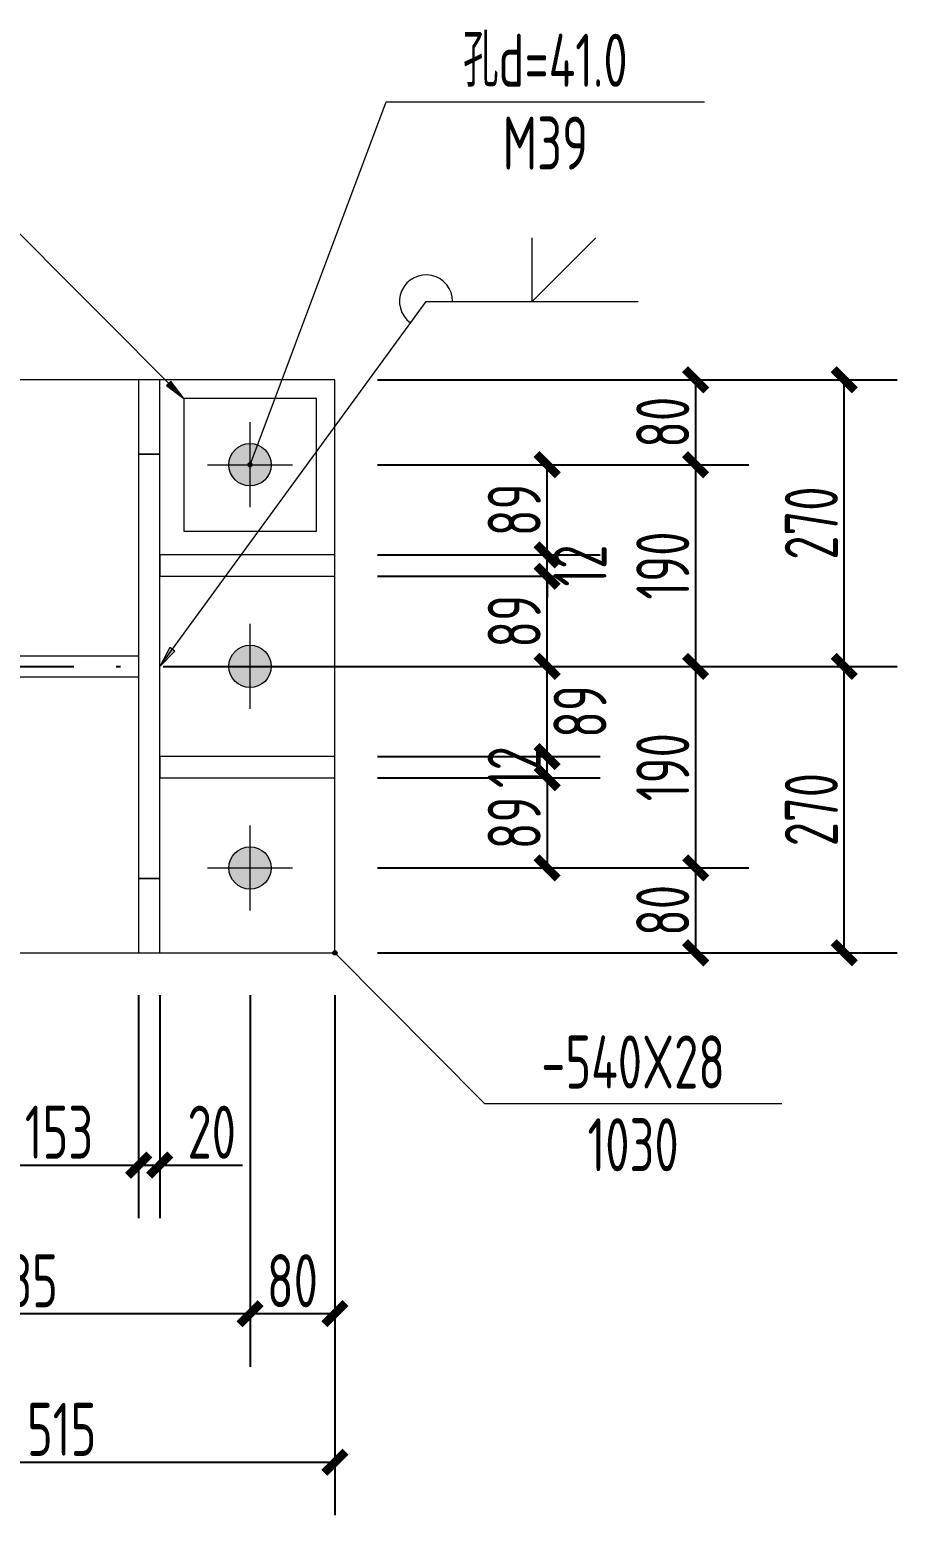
# Model space of a CAD drawing. Extents: x 95752 to 843522, y -411933 to 75567.
# Drawn here: x 225816 to 229904, y -61830 to -54830 of the extents above; entities that cross this region are included whole.
import ezdxf
from ezdxf.enums import TextEntityAlignment as Align

# ---------------------------------------------------------------- set-up
doc = ezdxf.new("R2010")
doc.units = 0
doc.header["$LTSCALE"] = 1000
doc.header["$MEASUREMENT"] = 0
doc.linetypes.add('DOTE', pattern=[2.42, 2, -0.2, 0.02, -0.2])
for name, color, linetype, lineweight in [('10', 7, 'Continuous', 18), ('20', 2, 'Continuous', 20), ('尺寸标注', 9, 'Continuous', 18), ('焊缝标注', 9, 'Continuous', 18), ('螺栓孔标注', 9, 'Continuous', 18), ('钢板标注', 9, 'Continuous', 18)]:
    doc.layers.add(name, color=color, linetype=linetype, lineweight=lineweight)
doc.layers.add('DOTE', color=1, linetype='Continuous')
doc.styles.add('FromPkpm', font='Pkpmeng', dxfattribs={"width": 0.7, "bigfont": 'Pkpmchn'})
doc.dimstyles.new('Pkpm_1.00', dxfattribs={"dimtxt": 250, "dimasz": 100, "dimexe": 250, "dimexo": 0.0625, "dimgap": 30, "dimtad": 1, "dimdec": 0, "dimrnd": 5, "dimzin": 0, "dimdsep": 46, "dimtxsty": 'FromPkpm', "dimblk1": 'ARCHTICK', "dimblk2": 'ARCHTICK', "dimsah": 1, "dimcen": 0.09, "dimadec": 0, "dimazin": 0, "dimtfac": 1, "dimtdec": 0, "dimtix": 1, "dimtmove": 2, "dimatfit": 1, "dimfxl": 1, "dimtolj": 1, "dimtzin": 0, "dimarcsym": 0})

# ---------------------------------------------------------------- blocks, each defined once
blk = doc.blocks.new('_ArchTick')
at = {"color": 0, "linetype": 'ByBlock', "const_width": 0.4}
blk.add_lwpolyline([(-0.5, -0.5), (0.5, 0.5)], dxfattribs=at)
blk = doc.blocks.new('*D411')
at = {"layer": 'Defpoints', "color": 0, "linetype": 'Continuous', "transparency": 16777216}
for p in [(225579.3, -59180), (226329.3, -59180), (226329.3, -60180)]:
    blk.add_point(p, dxfattribs=at)
at = {"layer": '尺寸标注', "color": 0, "linetype": 'Continuous', "lineweight": -2, "transparency": 16777216}
for p, q in [((225579.3, -59380), (225579.3, -60430)), ((226329.3, -59380), (226329.3, -60430)), ((225579.3, -60180), (226329.3, -60180))]:
    blk.add_line(p, q, dxfattribs=at)
at = {"layer": '尺寸标注', "color": 0, "linetype": 'Continuous', "lineweight": -2, "transparency": 16777216, "xscale": 100, "yscale": 100, "zscale": 100, "rotation": 180}
blk.add_blockref('_ArchTick', (225579.3, -60180), dxfattribs=at)
at = {"layer": '尺寸标注', "color": 0, "linetype": 'Continuous', "lineweight": -2, "transparency": 16777216, "xscale": 100, "yscale": 100, "zscale": 100}
blk.add_blockref('_ArchTick', (226329.3, -60180), dxfattribs=at)
at = {"layer": '尺寸标注', "color": 0, "linetype": 'Continuous', "lineweight": 18, "transparency": 16777216, "insert": (225954.3, -60025), "char_height": 250, "attachment_point": 5, "style": 'FromPkpm'}
blk.add_mtext('\\A1;153', dxfattribs=at)
blk = doc.blocks.new('*D412')
at = {"layer": 'Defpoints', "color": 0, "linetype": 'Continuous', "transparency": 16777216}
for p in [(226329.3, -59180), (226429.3, -59180), (226429.3, -60180)]:
    blk.add_point(p, dxfattribs=at)
at = {"layer": '尺寸标注', "color": 0, "linetype": 'Continuous', "lineweight": -2, "transparency": 16777216}
for p, q in [((226329.3, -59380), (226329.3, -60430)), ((226429.3, -59380), (226429.3, -60430)), ((226329.3, -60180), (226429.3, -60180)), ((226429.3, -60180), (226818.2, -60180))]:
    blk.add_line(p, q, dxfattribs=at)
at = {"layer": '尺寸标注', "color": 0, "linetype": 'Continuous', "lineweight": -2, "transparency": 16777216, "xscale": 100, "yscale": 100, "zscale": 100, "rotation": 180}
blk.add_blockref('_ArchTick', (226329.3, -60180), dxfattribs=at)
at = {"layer": '尺寸标注', "color": 0, "linetype": 'Continuous', "lineweight": -2, "transparency": 16777216, "xscale": 100, "yscale": 100, "zscale": 100}
blk.add_blockref('_ArchTick', (226429.3, -60180), dxfattribs=at)
at = {"layer": '尺寸标注', "color": 0, "linetype": 'Continuous', "lineweight": 18, "transparency": 16777216, "insert": (226673.8, -60025), "char_height": 250, "attachment_point": 5, "style": 'FromPkpm'}
blk.add_mtext('\\A1;20', dxfattribs=at)
blk = doc.blocks.new('*D415')
at = {"layer": 'Defpoints', "color": 0, "linetype": 'Continuous', "transparency": 16777216}
for p in [(224679.3, -59180), (226854.3, -59180), (226854.3, -60880)]:
    blk.add_point(p, dxfattribs=at)
at = {"layer": '尺寸标注', "color": 0, "linetype": 'Continuous', "lineweight": -2, "transparency": 16777216}
for p, q in [((224679.3, -59380), (224679.3, -61130)), ((226854.3, -59380), (226854.3, -61130)), ((224679.3, -60880), (226854.3, -60880))]:
    blk.add_line(p, q, dxfattribs=at)
at = {"layer": '尺寸标注', "color": 0, "linetype": 'Continuous', "lineweight": -2, "transparency": 16777216, "xscale": 100, "yscale": 100, "zscale": 100, "rotation": 180}
blk.add_blockref('_ArchTick', (224679.3, -60880), dxfattribs=at)
at = {"layer": '尺寸标注', "color": 0, "linetype": 'Continuous', "lineweight": -2, "transparency": 16777216, "xscale": 100, "yscale": 100, "zscale": 100}
blk.add_blockref('_ArchTick', (226854.3, -60880), dxfattribs=at)
at = {"layer": '尺寸标注', "color": 0, "linetype": 'Continuous', "lineweight": 18, "transparency": 16777216, "insert": (225766.8, -60725), "char_height": 250, "attachment_point": 5, "style": 'FromPkpm'}
blk.add_mtext('\\A1;435', dxfattribs=at)
blk = doc.blocks.new('*D416')
at = {"layer": 'Defpoints', "color": 0, "linetype": 'Continuous', "transparency": 16777216}
for p in [(226854.3, -59180), (227254.3, -59180), (227254.3, -60880)]:
    blk.add_point(p, dxfattribs=at)
at = {"layer": '尺寸标注', "color": 0, "linetype": 'Continuous', "lineweight": -2, "transparency": 16777216}
for p, q in [((226854.3, -59380), (226854.3, -61130)), ((227254.3, -59380), (227254.3, -61130)), ((226854.3, -60880), (227254.3, -60880))]:
    blk.add_line(p, q, dxfattribs=at)
at = {"layer": '尺寸标注', "color": 0, "linetype": 'Continuous', "lineweight": -2, "transparency": 16777216, "xscale": 100, "yscale": 100, "zscale": 100, "rotation": 180}
blk.add_blockref('_ArchTick', (226854.3, -60880), dxfattribs=at)
at = {"layer": '尺寸标注', "color": 0, "linetype": 'Continuous', "lineweight": -2, "transparency": 16777216, "xscale": 100, "yscale": 100, "zscale": 100}
blk.add_blockref('_ArchTick', (227254.3, -60880), dxfattribs=at)
at = {"layer": '尺寸标注', "color": 0, "linetype": 'Continuous', "lineweight": 18, "transparency": 16777216, "insert": (227054.3, -60725), "char_height": 250, "attachment_point": 5, "style": 'FromPkpm'}
blk.add_mtext('\\A1;80', dxfattribs=at)
blk = doc.blocks.new('*D418')
at = {"layer": 'Defpoints', "color": 0, "linetype": 'Continuous', "transparency": 16777216}
for p in [(224679.3, -59180), (227254.3, -59180), (227254.3, -61580)]:
    blk.add_point(p, dxfattribs=at)
at = {"layer": '尺寸标注', "color": 0, "linetype": 'Continuous', "lineweight": -2, "transparency": 16777216}
for p, q in [((224679.3, -59380), (224679.3, -61830)), ((227254.3, -59380), (227254.3, -61830)), ((224679.3, -61580), (227254.3, -61580))]:
    blk.add_line(p, q, dxfattribs=at)
at = {"layer": '尺寸标注', "color": 0, "linetype": 'Continuous', "lineweight": -2, "transparency": 16777216, "xscale": 100, "yscale": 100, "zscale": 100, "rotation": 180}
blk.add_blockref('_ArchTick', (224679.3, -61580), dxfattribs=at)
at = {"layer": '尺寸标注', "color": 0, "linetype": 'Continuous', "lineweight": -2, "transparency": 16777216, "xscale": 100, "yscale": 100, "zscale": 100}
blk.add_blockref('_ArchTick', (227254.3, -61580), dxfattribs=at)
at = {"layer": '尺寸标注', "color": 0, "linetype": 'Continuous', "lineweight": 18, "transparency": 16777216, "insert": (225966.8, -61425), "char_height": 250, "attachment_point": 5, "style": 'FromPkpm'}
blk.add_mtext('\\A1;515', dxfattribs=at)
blk = doc.blocks.new('*D419')
at = {"layer": 'Defpoints', "color": 0, "linetype": 'Continuous', "transparency": 16777216}
for p in [(227254.3, -58355), (228254.3, -58355), (227254.3, -58780)]:
    blk.add_point(p, dxfattribs=at)
at = {"layer": '尺寸标注', "color": 0, "linetype": 'Continuous', "lineweight": -2, "transparency": 16777216}
for p, q in [((227454.3, -58355), (228504.3, -58355)), ((228254.3, -58355), (228254.3, -58780)), ((227454.3, -58780), (228504.3, -58780))]:
    blk.add_line(p, q, dxfattribs=at)
at = {"layer": '尺寸标注', "color": 0, "linetype": 'Continuous', "lineweight": -2, "transparency": 16777216, "xscale": 100, "yscale": 100, "zscale": 100}
for p, rotation in [((228254.3, -58355), 90), ((228254.3, -58780), 270)]:
    blk.add_blockref('_ArchTick', p, dxfattribs=dict(at, rotation=rotation))
at = {"layer": '尺寸标注', "color": 0, "linetype": 'Continuous', "lineweight": 18, "transparency": 16777216, "insert": (228099.3, -58567.5), "char_height": 250, "attachment_point": 5, "rotation": 90, "style": 'FromPkpm'}
blk.add_mtext('\\A1;89', dxfattribs=at)
blk = doc.blocks.new('*D420')
at = {"layer": 'Defpoints', "color": 0, "linetype": 'Continuous', "transparency": 16777216}
for p in [(227254.3, -58255), (228254.3, -58255), (227254.3, -58355)]:
    blk.add_point(p, dxfattribs=at)
at = {"layer": '尺寸标注', "color": 0, "linetype": 'Continuous', "lineweight": -2, "transparency": 16777216}
for p, q in [((228254.3, -58255), (228254.3, -58155)), ((227454.3, -58255), (228504.3, -58255)), ((228254.3, -58355), (228254.3, -58255)), ((227454.3, -58355), (228504.3, -58355)), ((228254.3, -58355), (228254.3, -58455))]:
    blk.add_line(p, q, dxfattribs=at)
at = {"layer": '尺寸标注', "color": 0, "linetype": 'Continuous', "lineweight": -2, "transparency": 16777216, "xscale": 100, "yscale": 100, "zscale": 100}
for p, rotation in [((228254.3, -58255), 270), ((228254.3, -58355), 90)]:
    blk.add_blockref('_ArchTick', p, dxfattribs=dict(at, rotation=rotation))
at = {"layer": '尺寸标注', "color": 0, "linetype": 'Continuous', "lineweight": 18, "transparency": 16777216, "insert": (228099.3, -58305), "char_height": 250, "attachment_point": 5, "rotation": 90, "style": 'FromPkpm'}
blk.add_mtext('\\A1;12', dxfattribs=at)
blk = doc.blocks.new('*D421')
at = {"layer": 'Defpoints', "color": 0, "linetype": 'Continuous', "transparency": 16777216}
for p in [(227254.3, -57830), (228254.3, -57830), (227254.3, -58255)]:
    blk.add_point(p, dxfattribs=at)
at = {"layer": '尺寸标注', "color": 0, "linetype": 'Continuous', "lineweight": -2, "transparency": 16777216}
for p, q in [((227454.3, -57830), (228504.3, -57830)), ((228254.3, -58255), (228254.3, -57830)), ((227454.3, -58255), (228504.3, -58255))]:
    blk.add_line(p, q, dxfattribs=at)
at = {"layer": '尺寸标注', "color": 0, "linetype": 'Continuous', "lineweight": -2, "transparency": 16777216, "xscale": 100, "yscale": 100, "zscale": 100}
for p, rotation in [((228254.3, -57830), 90), ((228254.3, -58255), 270)]:
    blk.add_blockref('_ArchTick', p, dxfattribs=dict(at, rotation=rotation))
at = {"layer": '尺寸标注', "color": 0, "linetype": 'Continuous', "lineweight": 18, "transparency": 16777216, "insert": (228409.3, -58042.5), "char_height": 250, "attachment_point": 5, "rotation": 90, "style": 'FromPkpm'}
blk.add_mtext('\\A1;89', dxfattribs=at)
blk = doc.blocks.new('*D422')
at = {"layer": 'Defpoints', "color": 0, "linetype": 'Continuous', "transparency": 16777216}
for p in [(227254.3, -57405), (228254.3, -57405), (227254.3, -57830)]:
    blk.add_point(p, dxfattribs=at)
at = {"layer": '尺寸标注', "color": 0, "linetype": 'Continuous', "lineweight": -2, "transparency": 16777216}
for p, q in [((227454.3, -57405), (228504.3, -57405)), ((228254.3, -57830), (228254.3, -57405)), ((227454.3, -57830), (228504.3, -57830))]:
    blk.add_line(p, q, dxfattribs=at)
at = {"layer": '尺寸标注', "color": 0, "linetype": 'Continuous', "lineweight": -2, "transparency": 16777216, "xscale": 100, "yscale": 100, "zscale": 100}
for p, rotation in [((228254.3, -57405), 90), ((228254.3, -57830), 270)]:
    blk.add_blockref('_ArchTick', p, dxfattribs=dict(at, rotation=rotation))
at = {"layer": '尺寸标注', "color": 0, "linetype": 'Continuous', "lineweight": 18, "transparency": 16777216, "insert": (228099.3, -57617.5), "char_height": 250, "attachment_point": 5, "rotation": 90, "style": 'FromPkpm'}
blk.add_mtext('\\A1;89', dxfattribs=at)
blk = doc.blocks.new('*D423')
at = {"layer": 'Defpoints', "color": 0, "linetype": 'Continuous', "transparency": 16777216}
for p in [(227254.3, -57305), (228254.3, -57305), (227254.3, -57405)]:
    blk.add_point(p, dxfattribs=at)
at = {"layer": '尺寸标注', "color": 0, "linetype": 'Continuous', "lineweight": -2, "transparency": 16777216}
for p, q in [((228254.3, -57305), (228254.3, -57205)), ((227454.3, -57305), (228504.3, -57305)), ((228254.3, -57405), (228254.3, -57305)), ((227454.3, -57405), (228504.3, -57405)), ((228254.3, -57405), (228254.3, -57505))]:
    blk.add_line(p, q, dxfattribs=at)
at = {"layer": '尺寸标注', "color": 0, "linetype": 'Continuous', "lineweight": -2, "transparency": 16777216, "xscale": 100, "yscale": 100, "zscale": 100}
for p, rotation in [((228254.3, -57305), 270), ((228254.3, -57405), 90)]:
    blk.add_blockref('_ArchTick', p, dxfattribs=dict(at, rotation=rotation))
at = {"layer": '尺寸标注', "color": 0, "linetype": 'Continuous', "lineweight": 18, "transparency": 16777216, "insert": (228409.3, -57355), "char_height": 250, "attachment_point": 5, "rotation": 90, "style": 'FromPkpm'}
blk.add_mtext('\\A1;12', dxfattribs=at)
blk = doc.blocks.new('*D424')
at = {"layer": 'Defpoints', "color": 0, "linetype": 'Continuous', "transparency": 16777216}
for p in [(227254.3, -56880), (228254.3, -56880), (227254.3, -57305)]:
    blk.add_point(p, dxfattribs=at)
at = {"layer": '尺寸标注', "color": 0, "linetype": 'Continuous', "lineweight": -2, "transparency": 16777216}
for p, q in [((227454.3, -56880), (228504.3, -56880)), ((228254.3, -57305), (228254.3, -56880)), ((227454.3, -57305), (228504.3, -57305))]:
    blk.add_line(p, q, dxfattribs=at)
at = {"layer": '尺寸标注', "color": 0, "linetype": 'Continuous', "lineweight": -2, "transparency": 16777216, "xscale": 100, "yscale": 100, "zscale": 100}
for p, rotation in [((228254.3, -56880), 90), ((228254.3, -57305), 270)]:
    blk.add_blockref('_ArchTick', p, dxfattribs=dict(at, rotation=rotation))
at = {"layer": '尺寸标注', "color": 0, "linetype": 'Continuous', "lineweight": 18, "transparency": 16777216, "insert": (228099.3, -57092.5), "char_height": 250, "attachment_point": 5, "rotation": 90, "style": 'FromPkpm'}
blk.add_mtext('\\A1;89', dxfattribs=at)
blk = doc.blocks.new('*D425')
at = {"layer": 'Defpoints', "color": 0, "linetype": 'Continuous', "transparency": 16777216}
for p in [(227254.3, -58780), (228954.3, -58780), (227254.3, -59180)]:
    blk.add_point(p, dxfattribs=at)
at = {"layer": '尺寸标注', "color": 0, "linetype": 'Continuous', "lineweight": -2, "transparency": 16777216}
for p, q in [((227454.3, -58780), (229204.3, -58780)), ((228954.3, -59180), (228954.3, -58780)), ((227454.3, -59180), (229204.3, -59180))]:
    blk.add_line(p, q, dxfattribs=at)
at = {"layer": '尺寸标注', "color": 0, "linetype": 'Continuous', "lineweight": -2, "transparency": 16777216, "xscale": 100, "yscale": 100, "zscale": 100}
for p, rotation in [((228954.3, -58780), 90), ((228954.3, -59180), 270)]:
    blk.add_blockref('_ArchTick', p, dxfattribs=dict(at, rotation=rotation))
at = {"layer": '尺寸标注', "color": 0, "linetype": 'Continuous', "lineweight": 18, "transparency": 16777216, "insert": (228799.3, -58980), "char_height": 250, "attachment_point": 5, "rotation": 90, "style": 'FromPkpm'}
blk.add_mtext('\\A1;80', dxfattribs=at)
blk = doc.blocks.new('*D426')
at = {"layer": 'Defpoints', "color": 0, "linetype": 'Continuous', "transparency": 16777216}
for p in [(227254.3, -57830), (228954.3, -57830), (227254.3, -58780)]:
    blk.add_point(p, dxfattribs=at)
at = {"layer": '尺寸标注', "color": 0, "linetype": 'Continuous', "lineweight": -2, "transparency": 16777216}
for p, q in [((227454.3, -57830), (229204.3, -57830)), ((228954.3, -58780), (228954.3, -57830)), ((227454.3, -58780), (229204.3, -58780))]:
    blk.add_line(p, q, dxfattribs=at)
at = {"layer": '尺寸标注', "color": 0, "linetype": 'Continuous', "lineweight": -2, "transparency": 16777216, "xscale": 100, "yscale": 100, "zscale": 100}
for p, rotation in [((228954.3, -57830), 90), ((228954.3, -58780), 270)]:
    blk.add_blockref('_ArchTick', p, dxfattribs=dict(at, rotation=rotation))
at = {"layer": '尺寸标注', "color": 0, "linetype": 'Continuous', "lineweight": 18, "transparency": 16777216, "insert": (228799.3, -58305), "char_height": 250, "attachment_point": 5, "rotation": 90, "style": 'FromPkpm'}
blk.add_mtext('\\A1;190', dxfattribs=at)
blk = doc.blocks.new('*D427')
at = {"layer": 'Defpoints', "color": 0, "linetype": 'Continuous', "transparency": 16777216}
for p in [(227254.3, -56880), (228954.3, -56880), (227254.3, -57830)]:
    blk.add_point(p, dxfattribs=at)
at = {"layer": '尺寸标注', "color": 0, "linetype": 'Continuous', "lineweight": -2, "transparency": 16777216}
for p, q in [((227454.3, -56880), (229204.3, -56880)), ((228954.3, -57830), (228954.3, -56880)), ((227454.3, -57830), (229204.3, -57830))]:
    blk.add_line(p, q, dxfattribs=at)
at = {"layer": '尺寸标注', "color": 0, "linetype": 'Continuous', "lineweight": -2, "transparency": 16777216, "xscale": 100, "yscale": 100, "zscale": 100}
for p, rotation in [((228954.3, -56880), 90), ((228954.3, -57830), 270)]:
    blk.add_blockref('_ArchTick', p, dxfattribs=dict(at, rotation=rotation))
at = {"layer": '尺寸标注', "color": 0, "linetype": 'Continuous', "lineweight": 18, "transparency": 16777216, "insert": (228799.3, -57355), "char_height": 250, "attachment_point": 5, "rotation": 90, "style": 'FromPkpm'}
blk.add_mtext('\\A1;190', dxfattribs=at)
blk = doc.blocks.new('*D428')
at = {"layer": 'Defpoints', "color": 0, "linetype": 'Continuous', "transparency": 16777216}
for p in [(227254.3, -56480), (228954.3, -56480), (227254.3, -56880)]:
    blk.add_point(p, dxfattribs=at)
at = {"layer": '尺寸标注', "color": 0, "linetype": 'Continuous', "lineweight": -2, "transparency": 16777216}
for p, q in [((227454.3, -56480), (229204.3, -56480)), ((228954.3, -56880), (228954.3, -56480)), ((227454.3, -56880), (229204.3, -56880))]:
    blk.add_line(p, q, dxfattribs=at)
at = {"layer": '尺寸标注', "color": 0, "linetype": 'Continuous', "lineweight": -2, "transparency": 16777216, "xscale": 100, "yscale": 100, "zscale": 100}
for p, rotation in [((228954.3, -56480), 90), ((228954.3, -56880), 270)]:
    blk.add_blockref('_ArchTick', p, dxfattribs=dict(at, rotation=rotation))
at = {"layer": '尺寸标注', "color": 0, "linetype": 'Continuous', "lineweight": 18, "transparency": 16777216, "insert": (228799.3, -56680), "char_height": 250, "attachment_point": 5, "rotation": 90, "style": 'FromPkpm'}
blk.add_mtext('\\A1;80', dxfattribs=at)
blk = doc.blocks.new('*D429')
at = {"layer": 'Defpoints', "color": 0, "linetype": 'Continuous', "transparency": 16777216}
for p in [(227254.3, -57830), (229654.3, -57830), (227254.3, -59180)]:
    blk.add_point(p, dxfattribs=at)
at = {"layer": '尺寸标注', "color": 0, "linetype": 'Continuous', "lineweight": -2, "transparency": 16777216}
for p, q in [((227454.3, -57830), (229904.3, -57830)), ((229654.3, -59180), (229654.3, -57830)), ((227454.3, -59180), (229904.3, -59180))]:
    blk.add_line(p, q, dxfattribs=at)
at = {"layer": '尺寸标注', "color": 0, "linetype": 'Continuous', "lineweight": -2, "transparency": 16777216, "xscale": 100, "yscale": 100, "zscale": 100}
for p, rotation in [((229654.3, -57830), 90), ((229654.3, -59180), 270)]:
    blk.add_blockref('_ArchTick', p, dxfattribs=dict(at, rotation=rotation))
at = {"layer": '尺寸标注', "color": 0, "linetype": 'Continuous', "lineweight": 18, "transparency": 16777216, "insert": (229499.3, -58505), "char_height": 250, "attachment_point": 5, "rotation": 90, "style": 'FromPkpm'}
blk.add_mtext('\\A1;270', dxfattribs=at)
blk = doc.blocks.new('*D430')
at = {"layer": 'Defpoints', "color": 0, "linetype": 'Continuous', "transparency": 16777216}
for p in [(227254.3, -56480), (229654.3, -56480), (227254.3, -57830)]:
    blk.add_point(p, dxfattribs=at)
at = {"layer": '尺寸标注', "color": 0, "linetype": 'Continuous', "lineweight": -2, "transparency": 16777216}
for p, q in [((227454.3, -56480), (229904.3, -56480)), ((229654.3, -57830), (229654.3, -56480)), ((227454.3, -57830), (229904.3, -57830))]:
    blk.add_line(p, q, dxfattribs=at)
at = {"layer": '尺寸标注', "color": 0, "linetype": 'Continuous', "lineweight": -2, "transparency": 16777216, "xscale": 100, "yscale": 100, "zscale": 100}
for p, rotation in [((229654.3, -56480), 90), ((229654.3, -57830), 270)]:
    blk.add_blockref('_ArchTick', p, dxfattribs=dict(at, rotation=rotation))
at = {"layer": '尺寸标注', "color": 0, "linetype": 'Continuous', "lineweight": 18, "transparency": 16777216, "insert": (229499.3, -57155), "char_height": 250, "attachment_point": 5, "rotation": 90, "style": 'FromPkpm'}
blk.add_mtext('\\A1;270', dxfattribs=at)

msp = doc.modelspace()

# ---------------------------------------------------------------- hatches: boundary and pattern name
at = {"layer": '10'}
h = msp.add_hatch(color=1, dxfattribs=at)
edge = h.paths.add_edge_path()
edge.add_arc((226854.3, -56880), 100, 0, 360)
h = msp.add_hatch(color=1, dxfattribs=at)
edge = h.paths.add_edge_path()
edge.add_arc((226854.3, -57830), 100, 0, 360)
h = msp.add_hatch(color=1, dxfattribs=at)
edge = h.paths.add_edge_path()
edge.add_arc((226854.3, -58780), 100, 0, 360)
at = {"layer": '焊缝标注'}
for points in [[(226541.8, -56567.5), (226481.8, -56486.1), (226460.6, -56507.3)], [(226429.3, -57830), (226500.4, -57758.1), (226476.1, -57740.4)]]:
    msp.add_hatch(color=0, dxfattribs=at).paths.add_polyline_path(points)
at = {"layer": '螺栓孔标注'}
h = msp.add_hatch(color=0, dxfattribs=at)
edge = h.paths.add_edge_path()
edge.add_arc((226854.3, -56880), 10, 0, 360)
at = {"layer": '钢板标注'}
h = msp.add_hatch(color=0, dxfattribs=at)
edge = h.paths.add_edge_path()
edge.add_arc((227254.3, -59180), 10, 0, 360)

# ---------------------------------------------------------------- linework, layer by layer
at = {"layer": '10', "ltscale": 100}
for p, q in [((226854.3, -57080), (226854.3, -56680)), ((226654.3, -56880), (227054.3, -56880)), ((226854.3, -58030), (226854.3, -57630)), ((226654.3, -57830), (227054.3, -57830)), ((226854.3, -58980), (226854.3, -58580)), ((226654.3, -58780), (227054.3, -58780))]:
    msp.add_line(p, q, dxfattribs=at)
at = {"layer": '10', "color": 3, "ltscale": 100}
for points in [[(226429.3, -56830), (226329.3, -56830)], [(226329.3, -56830), (226329.3, -58830)], [(226429.3, -58830), (226429.3, -56830)], [(223029.3, -57780), (226329.3, -57780)], [(223029.3, -57880), (226329.3, -57880)], [(226329.3, -58830), (226429.3, -58830)]]:
    msp.add_lwpolyline(points, dxfattribs=at)
at = {"layer": '10', "color": 1, "ltscale": 100}
for centre in [(226854.3, -56880), (226854.3, -57830), (226854.3, -58780)]:
    msp.add_circle(centre, 100, dxfattribs=at)
at = {"layer": '20', "ltscale": 100}
for points in [[(227254.3, -56480), (222104.3, -56480)], [(226429.3, -56480), (226329.3, -56480)], [(226329.3, -56480), (226329.3, -56830)], [(226429.3, -56830), (226429.3, -56480)], [(227254.3, -59180), (227254.3, -56480)], [(227166.8, -56567.5), (226541.8, -56567.5)], [(226541.8, -56567.5), (226541.8, -57192.5)], [(227166.8, -57192.5), (227166.8, -56567.5)], [(226329.3, -56830), (226429.3, -56830)], [(226541.8, -57192.5), (227166.8, -57192.5)], [(227254.3, -57305), (226429.3, -57305)], [(226429.3, -57305), (226429.3, -57405)], [(227254.3, -57405), (227254.3, -57305)], [(226429.3, -57405), (227254.3, -57405)], [(227254.3, -58255), (226429.3, -58255)], [(226429.3, -58255), (226429.3, -58355)], [(227254.3, -58355), (227254.3, -58255)], [(226429.3, -58355), (227254.3, -58355)], [(226429.3, -58830), (226329.3, -58830)], [(226329.3, -58830), (226329.3, -59180)], [(226429.3, -59180), (226429.3, -58830)], [(222104.3, -59180), (227254.3, -59180)], [(226329.3, -59180), (226429.3, -59180)]]:
    msp.add_lwpolyline(points, dxfattribs=at)
at = {"layer": 'DOTE', "linetype": 'DOTE'}
msp.add_line((221604.3, -57830), (227754.3, -57830), dxfattribs=at)
at = {"layer": '焊缝标注', "color": 0, "lineweight": 18, "ltscale": 100}
for p, q in [((226541.8, -56567.5), (225553.1, -55576.4)), ((226429.3, -57830), (227683.8, -56110.2))]:
    msp.add_line(p, q, dxfattribs=at)
at = {"layer": '焊缝标注', "color": 0, "ltscale": 100}
for p, q in [((228183.8, -56110.2), (228183.8, -55810.2)), ((228183.8, -56110.2), (228483.8, -55810.2)), ((227683.8, -56110.2), (228683.8, -56110.2))]:
    msp.add_line(p, q, dxfattribs=at)
at = {"layer": '焊缝标注', "color": 0, "linetype": 'Continuous'}
for points in [[(226541.8, -56567.5), (226481.8, -56486.1), (226460.6, -56507.3)], [(226429.3, -57830), (226500.4, -57758.1), (226476.1, -57740.4)]]:
    msp.add_lwpolyline(points, close=True, dxfattribs=at)
at = {"layer": '焊缝标注', "color": 0, "ltscale": 100}
msp.add_arc((227683.8, -56110.2), 125, 0, 233.89267, dxfattribs=at)
at = {"layer": '螺栓孔标注', "color": 0, "ltscale": 100}
for p, q in [((226854.3, -56880), (227496.2, -55169.3)), ((227496.2, -55169.3), (228996.2, -55169.3))]:
    msp.add_line(p, q, dxfattribs=at)
msp.add_circle((226854.3, -56880), 10, dxfattribs=at)
at = {"layer": '钢板标注', "color": 0, "ltscale": 100}
for p, q in [((227254.3, -59180), (227959.5, -59889.1)), ((227959.5, -59889.1), (229359.5, -59889.1))]:
    msp.add_line(p, q, dxfattribs=at)
msp.add_circle((227254.3, -59180), 10, dxfattribs=at)

# ---------------------------------------------------------------- texts
at = {"layer": '螺栓孔标注', "color": 0, "style": 'FromPkpm', "width": 0.7}
msp.add_text('孔d=41.0', height=250, dxfattribs=at).set_placement((228246.2, -55099.3), align=Align.CENTER)
msp.add_text('M39', height=250, dxfattribs=at).set_placement((228246.2, -55239.3), align=Align.TOP_CENTER)
at = {"layer": '钢板标注', "color": 0, "style": 'FromPkpm', "width": 0.7}
msp.add_text('-540X28', height=250, dxfattribs=at).set_placement((228659.5, -59819.1), align=Align.CENTER)
msp.add_text('1030', height=250, dxfattribs=at).set_placement((228659.5, -59959.1), align=Align.TOP_CENTER)

# ---------------------------------------------------------------- dimensions: what is measured, and where the dimension line sits
at = {"layer": '尺寸标注', "color": 0, "linetype": 'Continuous', "lineweight": 18}
for base, p1, p2, text, override, picture, middle in [((228954.3, -56480), (227254.3, -56880), (227254.3, -56480), '80', {"dimexo": 200, "dimtad": 1, "dimjust": 0, "dimtih": 0, "dimtoh": 0, "dimtix": 1, "dimtmove": 0, "dimatfit": 3}, '*D428', (228799.3, -56680)), ((229654.3, -56480), (227254.3, -57830), (227254.3, -56480), '270', {"dimexo": 200, "dimtad": 1, "dimjust": 0, "dimtih": 0, "dimtoh": 0, "dimtix": 1, "dimtmove": 0, "dimatfit": 3}, '*D430', (229499.3, -57155)), ((228254.3, -56880), (227254.3, -57305), (227254.3, -56880), '89', {"dimexo": 200, "dimtad": 1, "dimjust": 2, "dimtih": 0, "dimtoh": 0, "dimtix": 0, "dimtmove": 0, "dimatfit": 3}, '*D424', (228099.3, -57092.5)), ((228954.3, -56880), (227254.3, -57830), (227254.3, -56880), '190', {"dimexo": 200, "dimtad": 1, "dimjust": 0, "dimtih": 0, "dimtoh": 0, "dimtix": 1, "dimtmove": 0, "dimatfit": 3}, '*D427', (228799.3, -57355)), ((228254.3, -57305), (227254.3, -57405), (227254.3, -57305), '12', {"dimexo": 200, "dimtad": 2, "dimjust": 0, "dimtih": 0, "dimtoh": 0, "dimtix": 1, "dimtmove": 0, "dimatfit": 3}, '*D423', (228409.3, -57355)), ((228254.3, -57405), (227254.3, -57830), (227254.3, -57405), '89', {"dimexo": 200, "dimtad": 1, "dimjust": 0, "dimtih": 0, "dimtoh": 0, "dimtix": 1, "dimtmove": 0, "dimatfit": 3}, '*D422', (228099.3, -57617.5)), ((228254.3, -57830), (227254.3, -58255), (227254.3, -57830), '89', {"dimexo": 200, "dimtad": 2, "dimjust": 0, "dimtih": 0, "dimtoh": 0, "dimtix": 1, "dimtmove": 0, "dimatfit": 3}, '*D421', (228409.3, -58042.5)), ((228954.3, -57830), (227254.3, -58780), (227254.3, -57830), '190', {"dimexo": 200, "dimtad": 1, "dimjust": 0, "dimtih": 0, "dimtoh": 0, "dimtix": 1, "dimtmove": 0, "dimatfit": 3}, '*D426', (228799.3, -58305)), ((229654.3, -57830), (227254.3, -59180), (227254.3, -57830), '270', {"dimexo": 200, "dimtad": 1, "dimjust": 0, "dimtih": 0, "dimtoh": 0, "dimtix": 1, "dimtmove": 0, "dimatfit": 3}, '*D429', (229499.3, -58505)), ((228254.3, -58255), (227254.3, -58355), (227254.3, -58255), '12', {"dimexo": 200, "dimtad": 1, "dimjust": 0, "dimtih": 0, "dimtoh": 0, "dimtix": 1, "dimtmove": 0, "dimatfit": 3}, '*D420', (228099.3, -58305)), ((228254.3, -58355), (227254.3, -58780), (227254.3, -58355), '89', {"dimexo": 200, "dimtad": 1, "dimjust": 1, "dimtih": 0, "dimtoh": 0, "dimtix": 0, "dimtmove": 0, "dimatfit": 3}, '*D419', (228099.3, -58567.5)), ((228954.3, -58780), (227254.3, -59180), (227254.3, -58780), '80', {"dimexo": 200, "dimtad": 1, "dimjust": 0, "dimtih": 0, "dimtoh": 0, "dimtix": 1, "dimtmove": 0, "dimatfit": 3}, '*D425', (228799.3, -58980))]:
    dim = msp.add_linear_dim(base=base, p1=p1, p2=p2, angle=90, text=text, dimstyle='Pkpm_1.00', override=override, dxfattribs=at)
    dim.commit()
    dim.dimension.update_dxf_attribs({"geometry": picture, "text_midpoint": middle})
for base, p1, p2, text, override, picture, middle in [((226854.3, -60880), (224679.3, -59180), (226854.3, -59180), '435', {"dimexo": 200, "dimtad": 1, "dimjust": 0, "dimtih": 0, "dimtoh": 0, "dimtix": 1, "dimtmove": 0, "dimatfit": 3}, '*D415', (225766.8, -60725)), ((227254.3, -61580), (224679.3, -59180), (227254.3, -59180), '515', {"dimexo": 200, "dimtad": 1, "dimjust": 0, "dimtih": 0, "dimtoh": 0, "dimtix": 1, "dimtmove": 0, "dimatfit": 3}, '*D418', (225966.8, -61425)), ((226329.3, -60180), (225579.3, -59180), (226329.3, -59180), '153', {"dimexo": 200, "dimtad": 1, "dimjust": 0, "dimtih": 0, "dimtoh": 0, "dimtix": 1, "dimtmove": 0, "dimatfit": 3}, '*D411', (225954.3, -60025)), ((226429.3, -60180), (226329.3, -59180), (226429.3, -59180), '20', {"dimexo": 200, "dimtad": 1, "dimjust": 2, "dimtih": 0, "dimtoh": 0, "dimtix": 0, "dimtmove": 0, "dimatfit": 3}, '*D412', (226673.8, -60025)), ((227254.3, -60880), (226854.3, -59180), (227254.3, -59180), '80', {"dimexo": 200, "dimtad": 1, "dimjust": 0, "dimtih": 0, "dimtoh": 0, "dimtix": 1, "dimtmove": 0, "dimatfit": 3}, '*D416', (227054.3, -60725))]:
    dim = msp.add_linear_dim(base=base, p1=p1, p2=p2, text=text, dimstyle='Pkpm_1.00', override=override, dxfattribs=at)
    dim.commit()
    dim.dimension.update_dxf_attribs({"geometry": picture, "text_midpoint": middle})

doc.saveas('drawing.dxf')
